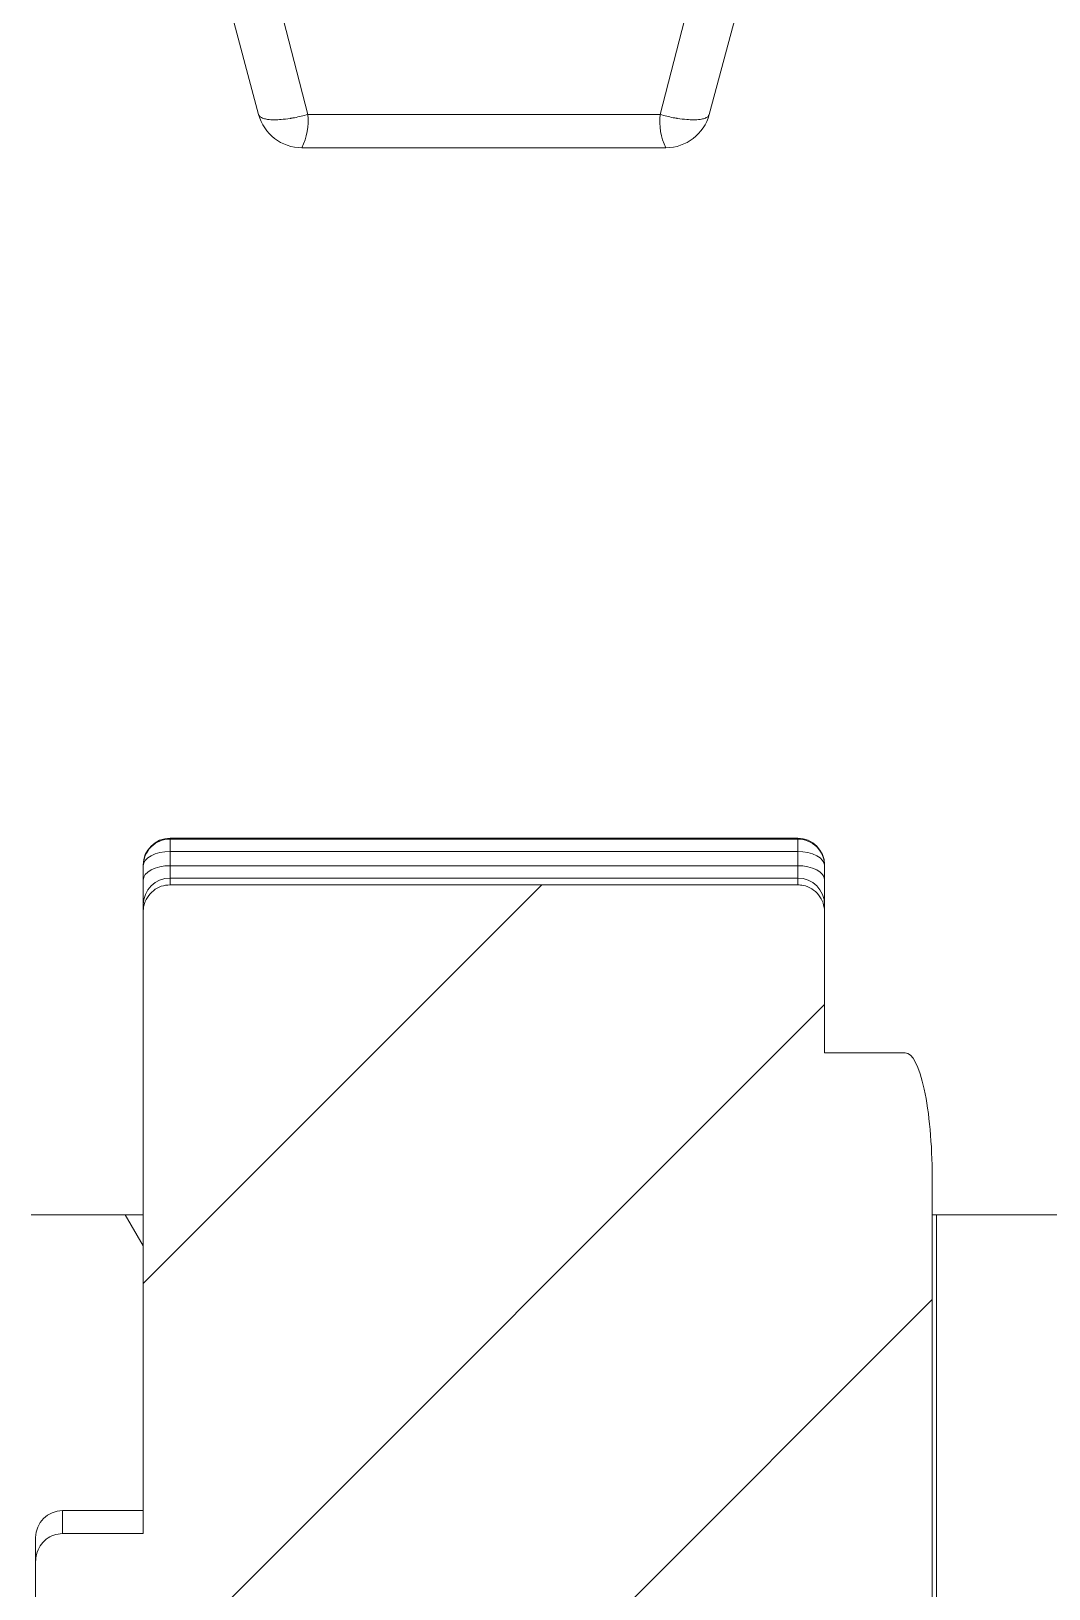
# Model space of a CAD drawing. Extents: x 14808 to 20058, y -13198 to -11680.
# Drawn here: x 15027.71 to 15033.38, y -13035.74 to -13027.05 of the extents above; entities that cross this region are included whole.
import ezdxf

# ---------------------------------------------------------------- set-up
doc = ezdxf.new("R2010")
doc.units = 0
doc.header["$LTSCALE"] = 7
doc.header["$MEASUREMENT"] = 0
doc.layers.get('0').update_dxf_attribs({"color": 2, "linetype": 'CONTINUOUS'})

# ---------------------------------------------------------------- blocks, each defined once
blk = doc.blocks.new('A$C42703619')
at = {"linetype": 'Continuous', "lineweight": 0}
h = blk.add_hatch(dxfattribs=at)
h.set_pattern_fill('ANSI31', color=2, scale=0.25, style=0)
h.set_pattern_definition([(45, (121.7189, 108.7142), (-0.561266, 0.561266), [])])
edge = h.paths.add_edge_path(flags=0)
edge.add_spline(control_points=[(78.875, 9.8507), (78.875, 9.861), (78.8733, 9.8714), (78.8699, 9.8811), (78.8666, 9.8908), (78.8614, 9.9001), (78.8548, 9.908), (78.8486, 9.9153), (78.841, 9.9215), (78.8326, 9.926), (78.8251, 9.93), (78.8168, 9.9327), (78.8083, 9.9338), (78.8056, 9.9341), (78.8028, 9.9343), (78.8, 9.9343)], knot_values=[0, 0, 0, 0, 0.000123, 0.000123, 0.000123, 0.000247, 0.000247, 0.000247, 0.000361, 0.000361, 0.000361, 0.000463, 0.000463, 0.000463, 0.000496, 0.000496, 0.000496, 0.000496], weights=[1, 1, 1, 1, 1, 1, 1, 1, 1, 1, 1, 1, 1, 1, 1, 1], degree=3, periodic=0)
edge.add_spline(control_points=[(78.8, 9.9343), (78.7708, 9.9343), (78.7417, 9.9343), (78.7125, 9.9343), (78.6833, 9.9343), (78.6542, 9.9343), (78.625, 9.9343)], knot_values=[2970.96215, 2970.96215, 2970.96215, 2970.96215, 2970.9625, 2970.9625, 2970.9625, 2970.96285, 2970.96285, 2970.96285, 2970.96285], weights=[1, 1, 1, 1, 1, 1, 1], degree=3, periodic=0)
edge.add_line((78.625, 9.9343), (78.625, 11.5271))
edge.add_ellipse((78.55, 11.5271), major_axis=(0, -0.3465), ratio=0.21644, start_angle=90, end_angle=180)
edge.add_line((78.55, 11.8736), (78.325, 11.8736))
edge.add_line((78.325, 11.8736), (78.325, 12.2666))
edge.add_spline(control_points=[(78.325, 12.2666), (78.325, 12.2751), (78.3235, 12.2837), (78.3207, 12.2918), (78.3179, 12.2999), (78.3136, 12.3075), (78.3083, 12.3142), (78.303, 12.3208), (78.2965, 12.3266), (78.2892, 12.3311), (78.2821, 12.3355), (78.274, 12.3388), (78.2658, 12.3406), (78.2606, 12.3417), (78.2553, 12.3423), (78.25, 12.3423)], knot_values=[0, 0, 0, 0, 0.000102, 0.000102, 0.000102, 0.000205, 0.000205, 0.000205, 0.000307, 0.000307, 0.000307, 0.000408, 0.000408, 0.000408, 0.000471, 0.000471, 0.000471, 0.000471], weights=[1, 1, 1, 1, 1, 1, 1, 1, 1, 1, 1, 1, 1, 1, 1, 1], degree=3, periodic=0)
edge.add_spline(control_points=[(78.25, 12.3423), (77.6667, 12.3423), (77.0833, 12.3423), (76.5, 12.3423)], knot_values=[2376.763375, 2376.763375, 2376.763375, 2376.763375, 2376.770375, 2376.770375, 2376.770375, 2376.770375], weights=[1, 1, 1, 1], degree=3, periodic=0)
edge.add_spline(control_points=[(76.5, 12.3423), (76.4917, 12.3423), (76.4832, 12.3408), (76.4753, 12.338), (76.4675, 12.3353), (76.46, 12.3311), (76.4535, 12.3259), (76.4469, 12.3207), (76.4412, 12.3143), (76.4367, 12.3072), (76.4322, 12.3001), (76.4289, 12.2921), (76.427, 12.2838), (76.4257, 12.2782), (76.425, 12.2724), (76.425, 12.2666)], knot_values=[0, 0, 0, 0, 0.0001, 0.0001, 0.0001, 0.0002, 0.0002, 0.0002, 0.000301, 0.000301, 0.000301, 0.000402, 0.000402, 0.000402, 0.000471, 0.000471, 0.000471, 0.000471], weights=[1, 1, 1, 1, 1, 1, 1, 1, 1, 1, 1, 1, 1, 1, 1, 1], degree=3, periodic=0)
edge.add_line((76.425, 12.2666), (76.425, 10.5334))
edge.add_spline(control_points=[(76.425, 10.5334), (76.35, 10.5334), (76.275, 10.5334), (76.2, 10.5334)], knot_values=[1135.95915, 1135.95915, 1135.95915, 1135.95915, 1135.96005, 1135.96005, 1135.96005, 1135.96005], weights=[1, 1, 1, 1], degree=3, periodic=0)
edge.add_spline(control_points=[(76.2, 10.5334), (76.1919, 10.5334), (76.1836, 10.532), (76.1759, 10.5293), (76.1682, 10.5266), (76.1609, 10.5225), (76.1545, 10.5175), (76.1481, 10.5123), (76.1424, 10.506), (76.1379, 10.4991), (76.1332, 10.4919), (76.1297, 10.4838), (76.1275, 10.4755), (76.1259, 10.4689), (76.125, 10.462), (76.125, 10.4552)], knot_values=[0, 0, 0, 0, 0.000098, 0.000098, 0.000098, 0.000195, 0.000195, 0.000195, 0.000295, 0.000295, 0.000295, 0.000398, 0.000398, 0.000398, 0.000479, 0.000479, 0.000479, 0.000479], weights=[1, 1, 1, 1, 1, 1, 1, 1, 1, 1, 1, 1, 1, 1, 1, 1], degree=3, periodic=0)
edge.add_line((76.125, 10.4552), (76.125, 9.4049))
edge.add_spline(control_points=[(76.125, 9.4049), (76.1385, 9.3854), (76.1516, 9.3657), (76.1643, 9.3457), (76.1994, 9.2907), (76.2317, 9.2334), (76.2562, 9.1729)], knot_values=[0.002478, 0.002478, 0.002478, 0.002478, 0.002761, 0.002761, 0.002761, 0.003544, 0.003544, 0.003544, 0.003544], weights=[1, 1, 1, 1, 1, 1, 1], degree=3, periodic=0)
edge.add_spline(control_points=[(76.2562, 9.1729), (76.5078, 9.1729), (76.7594, 9.1729), (77.0109, 9.1729), (77.0469, 9.1729), (77.0828, 9.1729), (77.1187, 9.1729)], knot_values=[1380.620731, 1380.620731, 1380.620731, 1380.620731, 1380.62375, 1380.62375, 1380.62375, 1380.624181, 1380.624181, 1380.624181, 1380.624181], weights=[1, 1, 1, 1, 1, 1, 1], degree=3, periodic=0)
edge.add_spline(control_points=[(77.1187, 9.1729), (77.1208, 9.1779), (77.1229, 9.1829), (77.125, 9.1879)], knot_values=[0.00233, 0.00233, 0.00233, 0.00233, 0.002394, 0.002394, 0.002394, 0.002394], weights=[1, 1, 1, 1], degree=3, periodic=0)
edge.add_spline(control_points=[(77.125, 9.1879), (77.2656, 9.1879), (77.4062, 9.1879), (77.5469, 9.1879), (77.8802, 9.1879), (78.2135, 9.1879), (78.5469, 9.1879), (78.6146, 9.1879), (78.6823, 9.1879), (78.75, 9.1879)], knot_values=[1398.094313, 1398.094313, 1398.094313, 1398.094313, 1398.096, 1398.096, 1398.096, 1398.1, 1398.1, 1398.1, 1398.100813, 1398.100813, 1398.100813, 1398.100813], weights=[1, 1, 1, 1, 1, 1, 1, 1, 1, 1], degree=3, periodic=0)
edge.add_spline(control_points=[(78.75, 9.1879), (78.7739, 9.2434), (78.804, 9.2963), (78.8366, 9.3472), (78.849, 9.3667), (78.8619, 9.3859), (78.875, 9.4049)], knot_values=[0.010763, 0.010763, 0.010763, 0.010763, 0.011486, 0.011486, 0.011486, 0.011761, 0.011761, 0.011761, 0.011761], weights=[1, 1, 1, 1, 1, 1, 1], degree=3, periodic=0)
edge.add_line((78.875, 9.4049), (78.875, 9.8508))
at = {"color": 7, "linetype": 'Continuous', "lineweight": 15}
for p, q in [((76.7466, 14.49), (76.6418, 14.8814)), ((76.8837, 14.49), (76.7828, 14.8814)), ((77.9672, 14.8814), (77.8663, 14.49)), ((78.1082, 14.8814), (78.0033, 14.49)), ((77.8663, 14.49), (76.8837, 14.49)), ((77.8826, 14.3973), (76.8674, 14.3973)), ((78.25, 12.4723), (76.5, 12.4723)), ((76.5, 12.4698), (76.5, 12.4351)), ((76.5, 12.4698), (78.25, 12.4698)), ((78.25, 12.4351), (78.25, 12.4698)), ((76.5, 12.4351), (76.5, 12.3955)), ((78.25, 12.4351), (76.5, 12.4351)), ((78.25, 12.3955), (78.25, 12.4351)), ((76.425, 12.3948), (76.425, 12.3973)), ((76.425, 12.3552), (76.425, 12.3948)), ((76.5, 12.361), (76.5, 12.3955)), ((76.5, 12.3955), (78.25, 12.3955)), ((78.25, 12.3955), (78.25, 12.361)), ((78.325, 12.3948), (78.325, 12.3973)), ((78.325, 12.3552), (78.325, 12.3948)), ((76.5, 12.3423), (76.5, 12.361)), ((78.25, 12.361), (76.5, 12.361)), ((78.25, 12.3423), (76.5, 12.3423)), ((78.25, 12.3423), (78.25, 12.361)), ((76.425, 12.2666), (76.425, 12.2863)), ((76.425, 12.2666), (76.425, 10.5334)), ((78.325, 12.2666), (78.325, 12.2863)), ((78.325, 12.2666), (78.325, 11.8736)), ((78.55, 11.8736), (78.325, 11.8736)), ((78.625, 11.5271), (78.625, 9.9343)), ((76.1125, 11.4223), (76.375, 11.4223)), ((76.375, 11.4223), (76.425, 11.3357)), ((78.625, 11.4223), (78.6375, 11.4223)), ((78.6375, 11.4223), (78.6375, 10.0348)), ((78.6375, 11.4223), (79.0125, 11.4223)), ((76.425, 10.5973), (76.2, 10.5973)), ((76.125, 10.5223), (76.125, 10.4552)), ((76.425, 10.5334), (76.2, 10.5334)), ((76.125, 10.4552), (76.125, 9.4049))]:
    blk.add_line(p, q, dxfattribs=at)
at = {"color": 8, "linetype": 'Continuous', "lineweight": 15}
for p, q in [((76.5, 12.4723), (76.5, 12.4698)), ((78.25, 12.4698), (78.25, 12.4723)), ((76.2, 10.5973), (76.2, 10.5334))]:
    blk.add_line(p, q, dxfattribs=at)
at = {"color": 7, "linetype": 'Continuous', "lineweight": 15, "flags": 128}
for points in [[(76.5, 12.4351), (76.4854, 12.4343), (76.4713, 12.432), (76.4583, 12.4283), (76.447, 12.4233), (76.4376, 12.4172), (76.4307, 12.4102), (76.4264, 12.4027), (76.425, 12.3948)], [(78.325, 12.3948), (78.3236, 12.4027), (78.3193, 12.4102), (78.3124, 12.4172), (78.303, 12.4233), (78.2917, 12.4283), (78.2787, 12.432), (78.2646, 12.4343), (78.25, 12.4351)], [(76.425, 12.3552), (76.4264, 12.3631), (76.4307, 12.3706), (76.4376, 12.3776), (76.447, 12.3837), (76.4583, 12.3887), (76.4713, 12.3924), (76.4854, 12.3947), (76.5, 12.3955)], [(78.25, 12.3955), (78.2646, 12.3947), (78.2787, 12.3924), (78.2917, 12.3887), (78.303, 12.3837), (78.3124, 12.3776), (78.3193, 12.3706), (78.3236, 12.3631), (78.325, 12.3552)]]:
    blk.add_lwpolyline(points, dxfattribs=at)
at = {"color": 7, "linetype": 'Continuous', "lineweight": 15}
for centre, radius, start, end in [((76.8674, 14.5223), 0.125, 195, 270), ((76.7172, 14.4715), 0.1676, 333.7053, 6.3113), ((78.0328, 14.4715), 0.1676, 173.6887, 206.2947), ((77.8826, 14.5223), 0.125, 270, 345), ((76.5, 12.3973), 0.075, 90, 180), ((76.5, 12.3948), 0.075, 89.979, 179.979), ((78.25, 12.3973), 0.075, 0, 90), ((78.25, 12.3948), 0.075, 0.021, 90.021), ((76.4999, 12.2862), 0.0749, 89.9049, 179.9046), ((78.2501, 12.2862), 0.0749, 0.0954, 90.0951), ((76.2, 10.5223), 0.075, 90, 180)]:
    blk.add_arc(centre, radius, start, end, dxfattribs=at)
blk.add_ellipse((78.55, 11.5271), major_axis=(0, -0.3465), ratio=0.21644, start_param=1.570796, end_param=3.141593, dxfattribs=at)
for points, knots in [([(76.7466, 14.49), (76.7477, 14.4878), (76.7499, 14.4834), (76.759, 14.479), (76.7725, 14.4758), (76.7892, 14.4749), (76.8107, 14.4757), (76.826, 14.4777), (76.8349, 14.479), (76.8349, 14.479), (76.8352, 14.4791), (76.8362, 14.4792), (76.8402, 14.4798), (76.856, 14.4826), (76.8714, 14.4867), (76.8837, 14.49)], [0, 0, 0, 0, 0.123735, 0.250083, 0.359247, 0.500145, 0.611281, 0.750212, 0.750341, 0.75059, 0.751447, 0.754603, 0.766675, 0.813877, 1, 1, 1, 1]), ([(77.8663, 14.49), (77.8786, 14.4867), (77.894, 14.4826), (77.9098, 14.4798), (77.9138, 14.4792), (77.9148, 14.4791), (77.9151, 14.479), (77.924, 14.4777), (77.9393, 14.4757), (77.9608, 14.4749), (77.9775, 14.4758), (77.991, 14.479), (78, 14.4834), (78.0023, 14.4878), (78.0033, 14.49)], [0, 0, 0, 0, 0.186125, 0.233327, 0.245398, 0.248553, 0.249659, 0.249788, 0.388767, 0.499855, 0.640804, 0.749917, 0.876265, 1, 1, 1, 1]), ([(76.425, 12.2863), (76.425, 12.288), (76.425, 12.2913), (76.425, 12.3063), (76.425, 12.3271), (76.425, 12.3458), (76.425, 12.3552)], [0, 0, 0, 0, 0.249234, 0.499959, 0.749242, 1, 1, 1, 1]), ([(76.5, 12.3423), (76.4916, 12.3414), (76.4749, 12.3398), (76.4525, 12.3269), (76.4356, 12.3079), (76.4264, 12.2866), (76.4254, 12.2724), (76.425, 12.2666)], [0, 0, 0, 0, 0.212293, 0.424557, 0.637651, 0.852544, 1, 1, 1, 1]), ([(78.325, 12.2666), (78.3242, 12.2751), (78.3225, 12.2923), (78.3094, 12.3151), (78.2901, 12.3322), (78.269, 12.341), (78.2553, 12.3419), (78.25, 12.3423)], [0, 0, 0, 0, 0.217171, 0.434375, 0.650615, 0.864972, 1, 1, 1, 1]), ([(78.325, 12.2863), (78.325, 12.288), (78.325, 12.2913), (78.325, 12.3063), (78.325, 12.3271), (78.325, 12.3458), (78.325, 12.3552)], [0, 0, 0, 0, 0.249234, 0.499959, 0.749242, 1, 1, 1, 1]), ([(76.375, 11.4223), (76.3761, 11.4223), (76.3782, 11.4223), (76.3968, 11.4223), (76.4142, 11.4223), (76.4248, 11.4223), (76.425, 11.4223)], [0, 0, 0, 0, 0.33741, 0.675823, 0.994148, 1, 1, 1, 1]), ([(76.2, 10.5334), (76.1918, 10.5326), (76.1755, 10.531), (76.1536, 10.5183), (76.1366, 10.4996), (76.1266, 10.4774), (76.1255, 10.462), (76.125, 10.4552)], [0, 0, 0, 0, 0.203891, 0.407663, 0.614817, 0.82976, 1, 1, 1, 1])]:
    blk.add_open_spline(points, degree=3, knots=knots, dxfattribs=at)

msp = doc.modelspace()

# ---------------------------------------------------------------- block references
at = {"xscale": 2, "yscale": 2, "zscale": 2}
msp.add_blockref('A$C42703619', (14875.4812, -13056.4988), dxfattribs=at)

doc.saveas('drawing.dxf')
